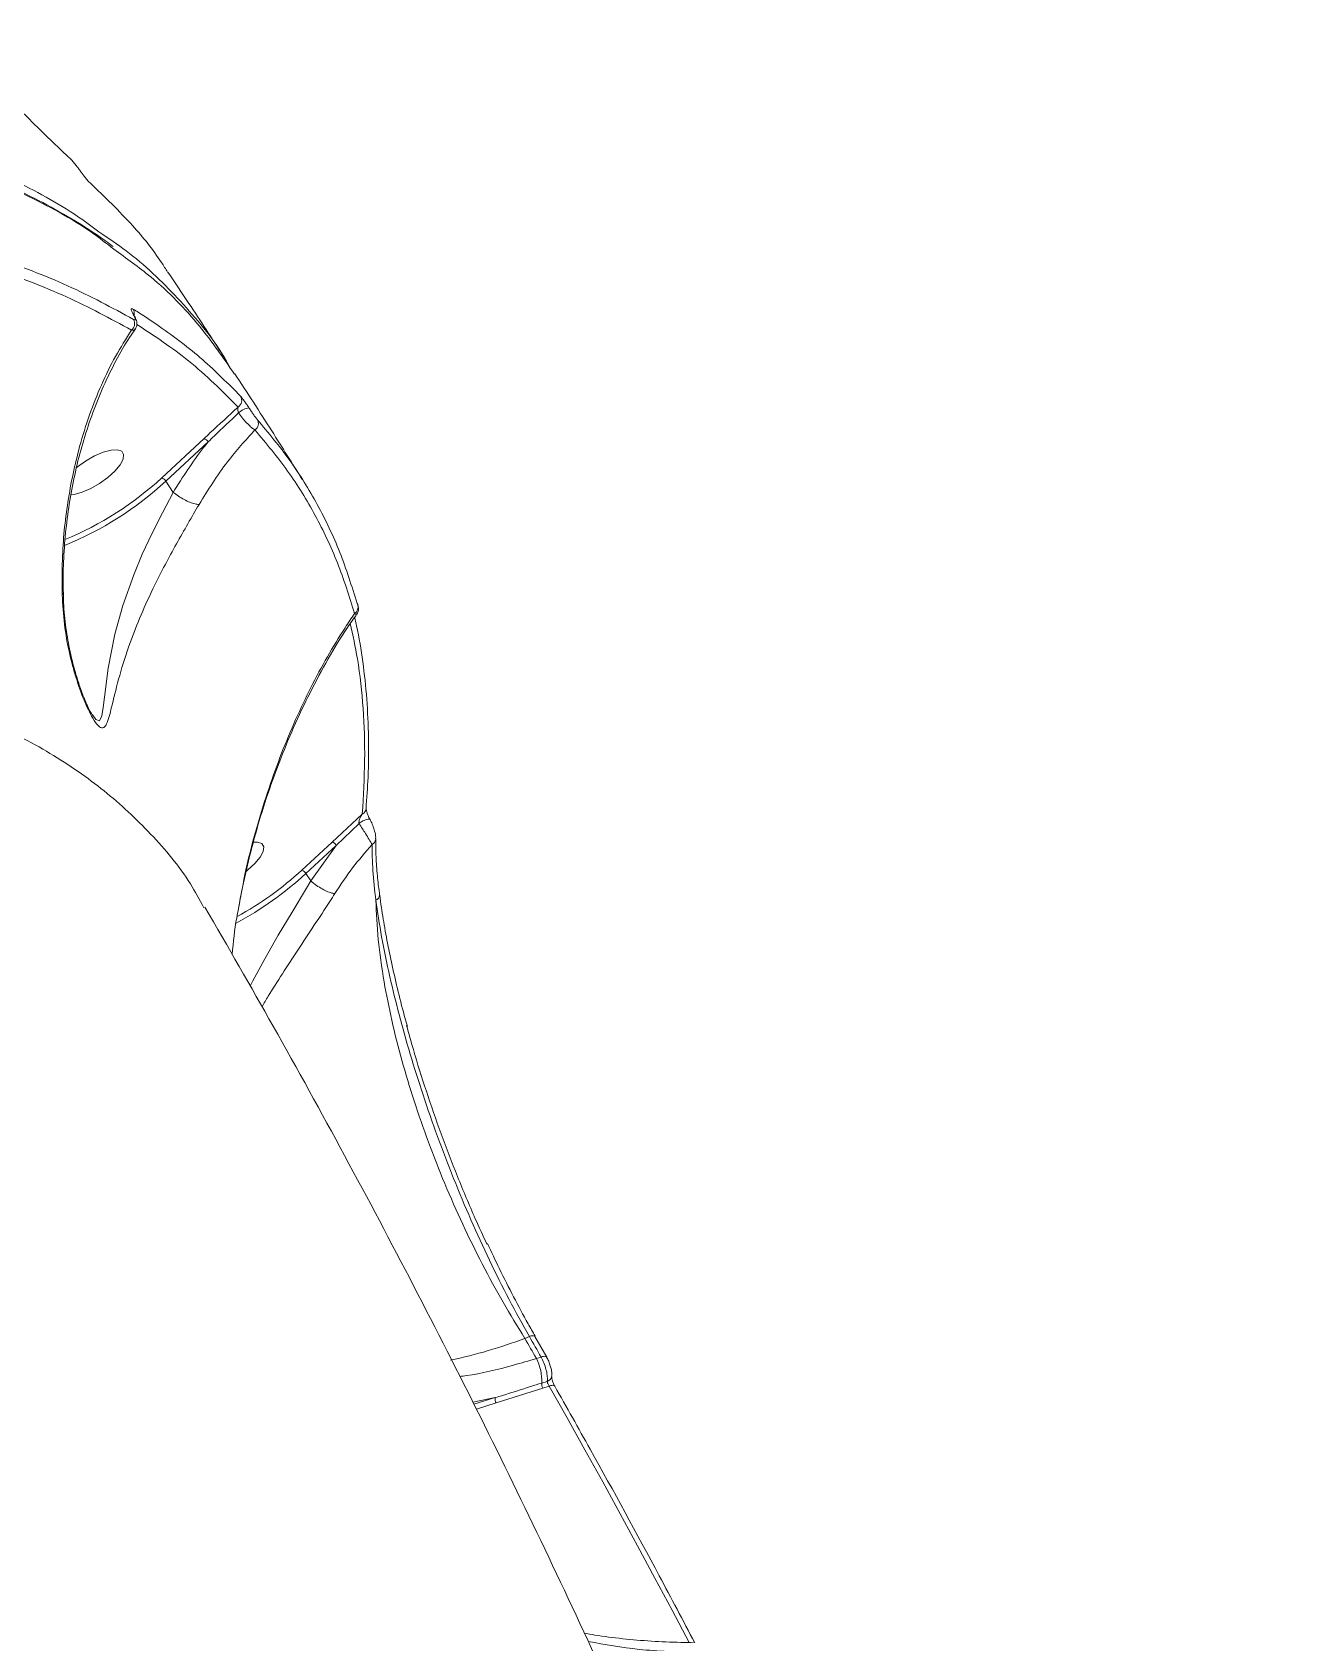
# Model space of a CAD drawing. Header units: millimetres. Extents: x -7151 to 6134, y -5040 to 5562.
# Drawn here: x 188.8 to 348, y 2176.5 to 2377.1 of the extents above; entities that cross this region are included whole.
import ezdxf

# ---------------------------------------------------------------- set-up
doc = ezdxf.new("R2010")
doc.units = ezdxf.units.MM
doc.layers.add('DIKOM_ОБЪЕКТ', color=7, linetype='Continuous')

msp = doc.modelspace()

# ---------------------------------------------------------------- linework, layer by layer
at = {"layer": 'DIKOM_ОБЪЕКТ', "color": 7, "linetype": 'Continuous', "lineweight": 15}
for p, q in [((212.977, 2336.175), (212.733, 2336.548)), ((204.929, 2321.572), (210.199, 2326.474)), ((210.723, 2326.064), (205.454, 2321.162)), ((206.358, 2319.77), (205.454, 2321.162)), ((206.361, 2319.767), (206.358, 2319.77)), ((196.284, 2292.1), (196.358, 2291.996)), ((226.152, 2276.213), (229.914, 2279.693)), ((230.849, 2279.067), (230.853, 2279.059)), ((229.514, 2278.515), (226.676, 2275.802)), ((222.369, 2272.694), (226.152, 2276.213)), ((226.676, 2275.802), (222.894, 2272.283)), ((223.486, 2271.372), (226.676, 2275.802)), ((223.486, 2271.372), (222.894, 2272.283)), ((223.488, 2271.369), (223.486, 2271.372)), ((232.062, 2269.585), (232.061, 2269.62)), ((250.72, 2214.631), (250.162, 2214.39)), ((252.879, 2212.058), (251.414, 2214.621)), ((251.594, 2211.885), (252.184, 2212.07)), ((252.879, 2212.058), (252.883, 2212.051)), ((252.255, 2208.819), (252.951, 2209.037)), ((246.473, 2207.011), (243.67, 2206.462)), ((243.815, 2206.177), (246.473, 2207.011)), ((252.388, 2208.206), (246.593, 2206.349)), ((253.183, 2208.456), (252.388, 2208.206)), ((246.593, 2206.349), (244.122, 2205.574))]:
    msp.add_line(p, q, dxfattribs=at)
at = {"layer": 'DIKOM_ОБЪЕКТ', "color": 7, "linetype": 'Continuous', "lineweight": 15, "flags": 128}
for points in [[(201.388, 2341.946), (201.432, 2341.902), (201.456, 2341.866)], [(193.575, 2319.469), (194.037, 2319.52), (195.012, 2319.785), (196.093, 2320.252), (197.193, 2320.884), (198.223, 2321.628), (199.099, 2322.425), (199.751, 2323.21), (200.125, 2323.92), (200.191, 2324.496), (199.944, 2324.893), (199.404, 2325.078), (198.615, 2325.036), (197.64, 2324.771), (196.559, 2324.304), (195.459, 2323.672), (194.429, 2322.928), (194.252, 2322.782)], [(196.358, 2291.996), (196.715, 2291.492), (197.163, 2291.309), (197.483, 2291.924), (197.654, 2292.953), (197.798, 2294.251), (198.255, 2297.863), (199.099, 2302.122), (200.085, 2305.657), (201.446, 2309.492), (202.515, 2312.055), (203.744, 2314.705), (205.014, 2317.231), (206.361, 2319.766), (206.361, 2319.767), (206.361, 2319.767)], [(229.266, 2305.942), (229.344, 2305.785), (229.367, 2305.717)], [(215.48, 2272.605), (215.663, 2272.749), (216.539, 2273.547), (217.191, 2274.331), (217.565, 2275.041), (217.631, 2275.618), (217.384, 2276.014), (216.844, 2276.199), (216.386, 2276.201)], [(231.58, 2276.551), (231.582, 2276.578), (231.583, 2276.611)], [(215.96, 2258.259), (216.281, 2258.925), (217.763, 2261.663), (219.449, 2264.596), (221.16, 2267.477), (222.943, 2270.452), (223.488, 2271.369), (223.488, 2271.369), (223.488, 2271.369)], [(250.162, 2214.39), (250.342, 2214.077), (250.521, 2213.764), (250.7, 2213.451), (250.879, 2213.138), (251.058, 2212.825), (251.237, 2212.512), (251.416, 2212.198), (251.594, 2211.885)], [(252.184, 2212.07), (252.002, 2212.39), (251.819, 2212.711), (251.636, 2213.031), (251.453, 2213.351), (251.27, 2213.671), (251.087, 2213.991), (250.903, 2214.311), (250.72, 2214.631)], [(251.396, 2214.646), (251.412, 2214.624), (251.414, 2214.621)], [(252.184, 2212.07), (252.347, 2212.121), (252.497, 2212.152), (252.63, 2212.162), (252.74, 2212.149), (252.824, 2212.115), (252.877, 2212.061), (252.879, 2212.058)], [(253.183, 2208.456), (253.347, 2208.507), (253.498, 2208.537), (253.631, 2208.546), (253.741, 2208.533), (253.825, 2208.498), (253.878, 2208.443), (253.88, 2208.442)], [(270.604, 2176.52), (268.489, 2180.533), (266.356, 2184.541), (264.205, 2188.542), (262.036, 2192.537), (259.85, 2196.526), (257.645, 2200.509), (255.423, 2204.485), (253.183, 2208.456)]]:
    msp.add_lwpolyline(points, dxfattribs=at)
at = {"layer": 'DIKOM_ОБЪЕКТ', "color": 7, "linetype": 'Continuous', "lineweight": 15}
for centre, radius, start, end in [((200.514, 2340.796), 1.036, 308.36812, 30.19227), ((200.535, 2342.083), 0.967, 348.76952, 31.66048), ((213.902, 2331.233), 0.994, 302.72974, 30.12872), ((216.15, 2327.969), 2.362, 98.75002, 134.00432), ((215.978, 2328.349), 0.988, 304.923, 30.12131), ((209.956, 2325.624), 0.885, 29.85722, 74.07257), ((176.867, 2352.258), 42.24, 292.18421, 312.59226), ((177.069, 2351.944), 41.215, 292.56518, 312.53147), ((204.686, 2320.722), 0.885, 29.83826, 74.05923), ((228.457, 2305.488), 0.938, 301.53097, 14.16755), ((230.891, 2277.076), 1.992, 91.19358, 133.71587), ((229.533, 2280.481), 0.875, 295.8075, 353.28315), ((225.908, 2275.361), 0.886, 29.86107, 74.03642), ((230.739, 2276.648), 0.846, 297.36817, 353.45212), ((193.652, 2304.325), 43.379, 298.26315, 312.38393), ((194.084, 2303.675), 41.951, 298.8399, 312.39487), ((222.125, 2271.842), 0.886, 29.88026, 74.01722), ((231.295, 2269.662), 0.771, 293.45412, 354.22843), ((251.071, 2214.048), 0.681, 61.54781, 121.07998), ((226.146, 2278.814), 68.755, 282.39244, 290.44414), ((246.556, 2209.195), 5.711, 356.23328, 28.10529), ((253.397, 2208.745), 1.144, 176.26142, 208.09235), ((252.755, 2209.773), 0.761, 284.87957, 351.39409), ((247.489, 2206.854), 1.028, 171.26897, 209.41344)]:
    msp.add_arc(centre, radius, start, end, dxfattribs=at)
for points, knots in [([(188.802, 2365.892), (187.776, 2366.92), (185.725, 2368.976), (182.339, 2372.485), (178.874, 2376.16), (175.391, 2379.94), (171.786, 2383.944), (168.107, 2388.137), (164.41, 2392.462), (160.749, 2396.868), (157.184, 2401.299), (153.739, 2405.713), (151.601, 2408.582), (150.534, 2410.013)], [0, 0, 0, 0, 0.1009663, 0.2019369, 0.2903375, 0.3790229, 0.4674241, 0.5561154, 0.6450899, 0.733782, 0.8224255, 0.9113564, 1, 1, 1, 1]), ([(198.964, 2350.064), (198.062, 2350.768), (194.749, 2353.356), (187.895, 2356.997), (178.535, 2360.938), (168.193, 2363.984), (157.03, 2366.223), (144.842, 2367.674), (131.632, 2368.305), (117.423, 2368.089), (102.701, 2367.046), (87.568, 2365.233), (72.125, 2362.721), (55.939, 2359.449), (39.035, 2355.397), (21.45, 2350.561), (3.324, 2344.97), (-15.297, 2338.628), (-34.356, 2331.552), (-53.921, 2323.71), (-73.944, 2315.095), (-94.366, 2305.72), (-114.736, 2295.791), (-134.985, 2285.356), (-155.05, 2274.471), (-175.257, 2262.959), (-195.543, 2250.835), (-215.828, 2238.12), (-234.501, 2225.903), (-246.266, 2217.81), (-251.469, 2214.232)], [0, 0, 0, 0, 0.0140766, 0.0516775, 0.089248, 0.1257579, 0.1622958, 0.1988057, 0.2363761, 0.2739772, 0.3115476, 0.3467429, 0.3819632, 0.4171586, 0.4533005, 0.4894697, 0.5256114, 0.5621214, 0.5986595, 0.6351697, 0.67274, 0.7103412, 0.7479116, 0.7844216, 0.8209595, 0.8574694, 0.8950401, 0.9326413, 0.9702116, 1, 1, 1, 1]), ([(198.879, 2350.385), (198.276, 2350.831), (196.479, 2352.161), (193.212, 2354.175), (189.089, 2356.441), (184.692, 2358.516), (180.035, 2360.412), (175.127, 2362.121), (169.989, 2363.636), (164.638, 2364.948), (159.082, 2366.059), (153.32, 2366.969), (147.349, 2367.679), (141.169, 2368.19), (134.778, 2368.503), (128.175, 2368.617), (121.357, 2368.533), (114.323, 2368.25), (107.07, 2367.768), (99.61, 2367.088), (91.978, 2366.212), (84.199, 2365.143), (76.286, 2363.883), (68.23, 2362.431), (60.033, 2360.79), (51.693, 2358.957), (43.212, 2356.934), (34.588, 2354.721), (25.823, 2352.318), (16.915, 2349.724), (7.865, 2346.939), (-1.318, 2343.967), (-10.61, 2340.814), (-19.98, 2337.492), (-29.411, 2334.005), (-38.899, 2330.356), (-48.444, 2326.545), (-58.048, 2322.572), (-67.709, 2318.437), (-77.428, 2314.141), (-87.205, 2309.683), (-97.038, 2305.063), (-106.929, 2300.282), (-116.872, 2295.34), (-126.846, 2290.251), (-136.817, 2285.029), (-146.761, 2279.687), (-156.669, 2274.231), (-166.544, 2268.66), (-176.386, 2262.973), (-186.194, 2257.171), (-195.969, 2251.253), (-205.71, 2245.221), (-215.418, 2239.076), (-225.085, 2232.807), (-231.901, 2228.326), (-235.471, 2225.91), (-235.854, 2225.651)], [0, 0, 0, 0, 0.0093141, 0.027793, 0.0463396, 0.0649741, 0.0837158, 0.1025568, 0.1213783, 0.140095, 0.1587398, 0.1773319, 0.1958915, 0.2144378, 0.2329911, 0.2515655, 0.270181, 0.2888582, 0.3076179, 0.3264756, 0.3453279, 0.3640495, 0.3827101, 0.4013251, 0.4199093, 0.4384781, 0.4570465, 0.4756265, 0.494231, 0.5128758, 0.531575, 0.5503444, 0.5691364, 0.5878684, 0.606536, 0.6251541, 0.6437377, 0.6623022, 0.6808622, 0.6994315, 0.718021, 0.736646, 0.755322, 0.7740628, 0.7928535, 0.8116062, 0.8302854, 0.8489118, 0.8675003, 0.8860651, 0.9046218, 0.9231846, 0.941764, 0.9603745, 0.9790308, 0.9977481, 1, 1, 1, 1]), ([(193.509, 2361.357), (192.826, 2361.994), (191.45, 2363.279), (189.689, 2365.017), (188.802, 2365.892)], [0, 0, 0, 0, 0.4964829, 1, 1, 1, 1]), ([(179.69, 2361.496), (181.519, 2360.754), (186.446, 2358.755), (192.531, 2355.617), (196.276, 2352.855), (197.611, 2351.87)], [0, 0, 0, 0, 0.2752957, 0.741693, 1, 1, 1, 1]), ([(194.788, 2359.805), (194.695, 2359.934), (194.512, 2360.192), (194.187, 2360.608), (193.82, 2361.047), (193.62, 2361.246), (193.509, 2361.357)], [0, 0, 0, 0, 0.1849265, 0.3685468, 0.6500586, 1, 1, 1, 1]), ([(196.022, 2358.308), (196.006, 2358.322), (195.909, 2358.41), (195.691, 2358.642), (195.359, 2359.04), (195.053, 2359.434), (194.876, 2359.681), (194.788, 2359.805)], [0, 0, 0, 0, 0.0639223, 0.3885568, 0.6456148, 0.8223144, 1, 1, 1, 1]), ([(205.662, 2347.197), (205.416, 2347.595), (204.148, 2349.649), (201.065, 2353.447), (197.826, 2356.569), (196.022, 2358.308)], [0, 0, 0, 0, 0.0959255, 0.496292, 1, 1, 1, 1]), ([(163.476, 2353.721), (167.113, 2353.102), (174.387, 2351.865), (184.259, 2349.078), (193.408, 2345.662), (198.743, 2342.766), (201.41, 2341.317)], [0, 0, 0, 0, 0.248595, 0.4971903, 0.7485952, 1, 1, 1, 1]), ([(201.158, 2339.984), (198.527, 2341.413), (193.267, 2344.272), (184.189, 2347.68), (174.319, 2350.485), (166.981, 2351.735), (163.313, 2352.36)], [0, 0, 0, 0, 0.24859492, 0.49718967, 0.7485953, 1, 1, 1, 1]), ([(197.611, 2351.87), (198.733, 2351.108), (202.366, 2348.641), (207.388, 2343.568), (211.562, 2338.744), (213.232, 2335.67), (213.508, 2335.161)], [0, 0, 0, 0, 0.1667566, 0.5398684, 0.9238177, 1, 1, 1, 1]), ([(213.991, 2334.499), (212.596, 2336.519), (209.593, 2340.868), (204.54, 2346.044), (200.533, 2348.933), (198.964, 2350.064)], [0, 0, 0, 0, 0.3453647, 0.7436843, 1, 1, 1, 1]), ([(212.588, 2336.77), (211.172, 2338.956), (208.903, 2342.46), (206.563, 2345.914), (205.683, 2347.212)], [0, 0, 0, 0, 0.62396495, 1, 1, 1, 1]), ([(201.388, 2341.946), (201.321, 2342.068), (201.189, 2342.309), (201.117, 2342.551), (201.152, 2342.673), (201.264, 2342.647), (201.349, 2342.597), (201.358, 2342.591)], [0, 0, 0, 0, 0.2148065, 0.4259388, 0.681755, 0.9641412, 1, 1, 1, 1]), ([(201.458, 2341.867), (201.432, 2341.912), (201.372, 2342.014), (201.325, 2342.117), (201.319, 2342.133), (201.317, 2342.14)], [0, 0, 0, 0, 0.2959328, 0.6777024, 1, 1, 1, 1]), ([(201.358, 2342.591), (201.583, 2342.452), (202.71, 2341.754), (205.724, 2339.754), (210.138, 2336.39), (213.219, 2333.286), (214.761, 2331.732)], [0, 0, 0, 0, 0.044144, 0.2207213, 0.6100156, 1, 1, 1, 1]), ([(201.647, 2340.156), (201.697, 2340.239), (201.804, 2340.414), (201.848, 2340.717), (201.824, 2341.029), (201.71, 2341.391), (201.56, 2341.708), (201.402, 2341.953), (201.375, 2341.994)], [0, 0, 0, 0, 0.1303905, 0.2748515, 0.4229381, 0.6122605, 0.9350065, 1, 1, 1, 1]), ([(201.41, 2341.317), (201.486, 2341.285), (201.62, 2341.227), (201.648, 2341.365), (201.578, 2341.599), (201.451, 2341.83), (201.388, 2341.946)], [0, 0, 0, 0, 0.3292284, 0.5797694, 0.7886338, 1, 1, 1, 1]), ([(192.529, 2307.051), (192.52, 2308.497), (192.495, 2312.439), (193.14, 2318.688), (194.405, 2324.662), (195.906, 2329.454), (197.401, 2333.211), (199.129, 2336.765), (200.482, 2338.911), (201.158, 2339.984)], [0, 0, 0, 0, 0.1128024, 0.3073763, 0.506232, 0.6280294, 0.7498276, 0.8749127, 1, 1, 1, 1]), ([(192.681, 2307.235), (192.667, 2307.631), (192.612, 2309.242), (192.725, 2312.048), (193.02, 2315.657), (193.539, 2319.259), (194.263, 2322.833), (195.197, 2326.347), (196.335, 2329.764), (197.671, 2333.057), (199.204, 2336.172), (200.541, 2338.544), (201.417, 2339.78), (201.666, 2340.132)], [0, 0, 0, 0, 0.0306082, 0.1243283, 0.2205922, 0.3195345, 0.421096, 0.52505, 0.6309455, 0.7382879, 0.8472895, 0.9565518, 1, 1, 1, 1]), ([(201.627, 2340.155), (201.62, 2340.131), (201.573, 2339.985), (201.373, 2339.964), (201.188, 2339.981), (201.158, 2339.984)], [0, 0, 0, 0, 0.143715, 0.8609814, 1, 1, 1, 1]), ([(214.439, 2330.397), (212.465, 2332.379), (208.721, 2336.136), (204.044, 2339.228), (201.833, 2340.689)], [0, 0, 0, 0, 0.5273798, 1, 1, 1, 1]), ([(222.468, 2321.309), (221.197, 2323.351), (218.436, 2327.785), (215.583, 2332.168), (214.044, 2334.534)], [0, 0, 0, 0, 0.4604128, 1, 1, 1, 1]), ([(214.761, 2331.732), (214.776, 2331.717), (214.839, 2331.647), (214.993, 2331.454), (215.243, 2331.113), (215.52, 2330.716), (215.7, 2330.442), (215.791, 2330.304)], [0, 0, 0, 0, 0.0733255, 0.3225364, 0.5550627, 0.7773752, 1, 1, 1, 1]), ([(210.199, 2326.474), (210.447, 2326.704), (211.856, 2328.012), (213.272, 2329.319), (214.439, 2330.397)], [0, 0, 0, 0, 0.17573627, 1, 1, 1, 1]), ([(214.509, 2329.669), (213.486, 2328.707), (212.216, 2327.514), (210.966, 2326.3), (210.723, 2326.064)], [0, 0, 0, 0, 0.8058635, 1, 1, 1, 1]), ([(214.509, 2329.669), (214.49, 2329.716), (214.467, 2329.77), (214.433, 2329.887), (214.408, 2330.024), (214.401, 2330.202), (214.417, 2330.324), (214.435, 2330.383), (214.439, 2330.397)], [0, 0, 0, 0, 0.1598654, 0.1864827, 0.3964745, 0.6399425, 0.9172898, 1, 1, 1, 1]), ([(216.544, 2327.539), (216.51, 2327.557), (216.363, 2327.637), (216.028, 2327.899), (215.522, 2328.401), (214.992, 2329.01), (214.671, 2329.448), (214.509, 2329.669)], [0, 0, 0, 0, 0.07350348, 0.31983268, 0.55077147, 0.77343761, 1, 1, 1, 1]), ([(215.791, 2330.304), (215.882, 2330.165), (216.065, 2329.887), (216.345, 2329.484), (216.598, 2329.135), (216.755, 2328.934), (216.818, 2328.862), (216.833, 2328.845)], [0, 0, 0, 0, 0.2211296, 0.4418782, 0.674515, 0.9251311, 1, 1, 1, 1]), ([(216.544, 2327.539), (215.366, 2326.252), (212.79, 2323.439), (210.709, 2320.086), (209.579, 2318.267)], [0, 0, 0, 0, 0.45744939, 1, 1, 1, 1]), ([(228.948, 2304.688), (228.282, 2306.813), (226.951, 2311.064), (224.126, 2316.953), (220.747, 2322.509), (217.945, 2325.863), (216.544, 2327.539)], [0, 0, 0, 0, 0.2490959, 0.4981938, 0.7490974, 1, 1, 1, 1]), ([(216.833, 2328.845), (218.228, 2327.177), (221.017, 2323.841), (224.403, 2318.29), (227.249, 2312.378), (228.594, 2308.088), (229.266, 2305.942)], [0, 0, 0, 0, 0.2490964, 0.4981934, 0.7490976, 1, 1, 1, 1]), ([(206.358, 2319.77), (207.569, 2321.683), (208.948, 2323.86), (210.531, 2325.826), (210.723, 2326.064)], [0, 0, 0, 0, 0.8785837, 1, 1, 1, 1]), ([(209.579, 2318.267), (209.559, 2318.266), (209.426, 2318.261), (209.084, 2318.31), (208.462, 2318.514), (207.73, 2318.858), (206.984, 2319.293), (206.569, 2319.609), (206.361, 2319.767)], [0, 0, 0, 0, 0.0319284, 0.2048338, 0.4036602, 0.6024568, 0.8011994, 1, 1, 1, 1]), ([(209.579, 2318.267), (209.522, 2318.168), (209.01, 2317.285), (208, 2315.546), (206.556, 2312.997), (205.139, 2310.371), (203.615, 2307.34), (202.103, 2303.98), (200.644, 2300.158), (199.485, 2296.367), (198.821, 2293.542), (198.384, 2291.795), (198.058, 2290.814), (197.649, 2290.312), (197.055, 2290.588), (196.234, 2291.736), (195.23, 2293.847), (194.225, 2296.661), (193.383, 2299.845), (192.747, 2303.321), (192.602, 2305.803), (192.529, 2307.051)], [0, 0, 0, 0, 0.00563, 0.0501938, 0.0960224, 0.1433424, 0.1917751, 0.2623066, 0.3349961, 0.4257393, 0.5191869, 0.5587272, 0.5987862, 0.6438224, 0.6799313, 0.7160749, 0.7691299, 0.8232027, 0.8784514, 0.9388523, 1, 1, 1, 1]), ([(192.529, 2307.051), (192.544, 2307.062), (192.631, 2307.121), (192.636, 2307.183), (192.64, 2307.235)], [0, 0, 0, 0, 0.1777947, 1, 1, 1, 1]), ([(196.333, 2291.978), (196.318, 2291.998), (196.254, 2292.086), (196.02, 2292.482), (195.67, 2293.188), (195.221, 2294.235), (194.703, 2295.632), (194.129, 2297.435), (193.533, 2299.742), (193.023, 2302.511), (192.71, 2305.085), (192.695, 2306.692), (192.69, 2307.224)], [0, 0, 0, 0, 0.0165889, 0.0704776, 0.1358097, 0.2145988, 0.3091277, 0.4222201, 0.5584836, 0.7313891, 0.9111544, 1, 1, 1, 1]), ([(229.248, 2304.611), (229.293, 2304.683), (229.388, 2304.835), (229.441, 2305.085), (229.445, 2305.321), (229.419, 2305.523), (229.38, 2305.65), (229.361, 2305.715)], [0, 0, 0, 0, 0.1647561, 0.3478204, 0.5304532, 0.7589114, 1, 1, 1, 1]), ([(214.497, 2267.955), (214.789, 2269.563), (215.442, 2273.166), (217.169, 2279.686), (219.755, 2287.406), (223.413, 2295.575), (226.605, 2301.203), (228.549, 2304.095), (228.948, 2304.688)], [0, 0, 0, 0, 0.1129104, 0.2529137, 0.4820086, 0.7116983, 0.940861, 1, 1, 1, 1]), ([(214.535, 2268.105), (214.548, 2268.182), (214.798, 2269.773), (215.468, 2272.819), (216.582, 2277.27), (217.944, 2281.713), (219.531, 2286.148), (221.351, 2290.542), (223.386, 2294.873), (225.624, 2299.022), (227.581, 2302.289), (228.839, 2304.056), (229.239, 2304.618)], [0, 0, 0, 0, 0.0053433, 0.1105472, 0.2189659, 0.3318337, 0.4484609, 0.5684603, 0.6923315, 0.8185672, 0.9423165, 1, 1, 1, 1]), ([(229.914, 2279.693), (230.046, 2281.945), (230.309, 2286.449), (230.066, 2292.878), (229.479, 2298.569), (228.73, 2301.979), (228.411, 2303.434)], [0, 0, 0, 0, 0.2664132, 0.5328279, 0.8007067, 1, 1, 1, 1]), ([(229.238, 2304.619), (229.196, 2304.595), (229.14, 2304.561), (228.989, 2304.661), (228.948, 2304.688)], [0, 0, 0, 0, 0.7250549, 1, 1, 1, 1]), ([(230.374, 2280.381), (230.471, 2281.682), (230.696, 2284.692), (230.724, 2289.241), (230.517, 2294.046), (230.004, 2298.673), (229.479, 2302.056), (229.038, 2303.849), (228.951, 2304.205)], [0, 0, 0, 0, 0.1527548, 0.3533181, 0.5531657, 0.7520673, 0.9507982, 1, 1, 1, 1]), ([(210.184, 2268.039), (209.642, 2269.041), (207.839, 2272.368), (203.729, 2277.25), (197.922, 2282.693), (191.169, 2287.367), (183.434, 2291.396), (174.683, 2294.726), (164.927, 2297.331), (154.378, 2299.152), (143.09, 2300.201), (131.133, 2300.507), (118.315, 2300.074), (104.645, 2298.871), (90.151, 2296.883), (75.144, 2294.153), (59.687, 2290.706), (43.851, 2286.581), (27.387, 2281.714), (10.327, 2276.09), (-7.282, 2269.709), (-25.069, 2262.705), (-42.968, 2255.116), (-60.915, 2246.988), (-79.185, 2238.197), (-97.727, 2228.743), (-116.482, 2218.647), (-133.738, 2208.855), (-149.468, 2199.552), (-158.91, 2193.701), (-163.636, 2190.774)], [0, 0, 0, 0, 0.0161442, 0.0536236, 0.0900464, 0.1264971, 0.1629199, 0.2003996, 0.2379097, 0.2753895, 0.3118388, 0.348316, 0.3847652, 0.4222706, 0.4598059, 0.497311, 0.5338203, 0.5703573, 0.6068668, 0.6444315, 0.6820268, 0.7195915, 0.7561916, 0.7928201, 0.8294208, 0.8670767, 0.9047633, 0.9424195, 0.9711828, 1, 1, 1, 1]), ([(229.514, 2278.515), (229.507, 2278.552), (229.495, 2278.613), (229.498, 2278.75), (229.538, 2278.966), (229.659, 2279.284), (229.799, 2279.532), (229.898, 2279.67), (229.914, 2279.693)], [0, 0, 0, 0, 0.0726025, 0.1228189, 0.2789839, 0.5490077, 0.9247079, 1, 1, 1, 1]), ([(230.85, 2279.067), (230.815, 2279.132), (230.734, 2279.282), (230.616, 2279.551), (230.504, 2279.863), (230.426, 2280.161), (230.402, 2280.367), (230.403, 2280.383), (230.404, 2280.389)], [0, 0, 0, 0, 0.1050736, 0.2417986, 0.413573, 0.6312921, 0.8626674, 1, 1, 1, 1]), ([(231.572, 2276.611), (231.575, 2276.671), (231.592, 2276.976), (231.48, 2277.503), (231.248, 2278.232), (231.016, 2278.779), (230.86, 2279.035), (230.82, 2279.101)], [0, 0, 0, 0, 0.084281, 0.4266576, 0.6937326, 0.9215822, 1, 1, 1, 1]), ([(231.128, 2275.896), (231.02, 2276.087), (230.823, 2276.438), (230.361, 2277.188), (229.921, 2277.886), (229.652, 2278.302), (229.514, 2278.515)], [0, 0, 0, 0, 0.3312201, 0.6077989, 0.7982768, 1, 1, 1, 1]), ([(231.128, 2275.896), (230.3, 2274.945), (228.638, 2273.035), (227.208, 2270.876), (226.49, 2269.792)], [0, 0, 0, 0, 0.4978565, 1, 1, 1, 1]), ([(231.601, 2268.955), (231.456, 2270.23), (231.162, 2272.798), (231.139, 2274.859), (231.128, 2275.896)], [0, 0, 0, 0, 0.4964866, 1, 1, 1, 1]), ([(232.069, 2269.62), (231.981, 2270.327), (231.784, 2271.913), (231.631, 2274.096), (231.563, 2275.705), (231.589, 2276.437), (231.593, 2276.552)], [0, 0, 0, 0, 0.2689565, 0.6038977, 0.9381613, 1, 1, 1, 1]), ([(226.49, 2269.792), (226.465, 2269.794), (226.389, 2269.802), (226.131, 2269.849), (225.644, 2270.006), (224.929, 2270.351), (224.159, 2270.82), (223.721, 2271.178), (223.488, 2271.369)], [0, 0, 0, 0, 0.0342825, 0.106086, 0.3220795, 0.5380106, 0.7540205, 1, 1, 1, 1]), ([(226.49, 2269.792), (226.285, 2269.47), (225.45, 2268.163), (223.898, 2265.798), (221.877, 2262.752), (219.953, 2259.803), (218.417, 2257.414), (217.676, 2256.128), (217.427, 2255.697)], [0, 0, 0, 0, 0.067809, 0.2756724, 0.4836844, 0.6899082, 0.8962512, 1, 1, 1, 1]), ([(231.601, 2268.955), (231.672, 2267.361), (231.812, 2264.171), (232.531, 2259.098), (233.541, 2254.039), (234.792, 2249.074), (236.319, 2243.983), (238.115, 2238.825), (240.149, 2233.668), (242.396, 2228.575), (244.836, 2223.623), (247.425, 2218.841), (249.251, 2215.872), (250.162, 2214.39)], [0, 0, 0, 0, 0.1033763, 0.206751, 0.2946088, 0.3827352, 0.4705931, 0.5587485, 0.6471802, 0.7353378, 0.823468, 0.9118723, 1, 1, 1, 1]), ([(250.72, 2214.631), (249.873, 2216.153), (248.175, 2219.202), (245.74, 2224.093), (243.419, 2229.142), (241.253, 2234.316), (239.254, 2239.533), (237.444, 2244.725), (235.847, 2249.816), (234.465, 2254.746), (233.259, 2259.669), (232.256, 2264.506), (231.82, 2267.472), (231.601, 2268.955)], [0, 0, 0, 0, 0.0886931, 0.1776663, 0.2663576, 0.3550675, 0.4440562, 0.5327615, 0.6211377, 0.7097984, 0.7981744, 0.8990862, 1, 1, 1, 1]), ([(235.523, 2253.235), (235.319, 2253.975), (234.795, 2255.875), (234.077, 2258.819), (233.355, 2262.064), (232.759, 2265.157), (232.333, 2267.681), (232.156, 2269.085), (232.093, 2269.587)], [0, 0, 0, 0, 0.1216557, 0.3123198, 0.5045468, 0.6978987, 0.8918151, 1, 1, 1, 1]), ([(348.043, 1859.152), (347.92, 1860.298), (347.169, 1867.284), (345.484, 1880.093), (342.974, 1897.577), (340.123, 1915.042), (336.967, 1932.484), (333.497, 1949.899), (329.716, 1967.282), (325.625, 1984.628), (321.224, 2001.932), (316.513, 2019.19), (311.495, 2036.398), (306.17, 2053.549), (300.539, 2070.64), (294.604, 2087.666), (288.366, 2104.623), (281.827, 2121.504), (274.987, 2138.306), (267.849, 2155.024), (260.413, 2171.653), (252.684, 2188.189), (244.661, 2204.627), (236.349, 2220.962), (227.742, 2237.187), (219.085, 2252.918), (213.165, 2263.176), (210.315, 2268.114)], [0, 0, 0, 0, 0.0080362, 0.0490173, 0.0900368, 0.1310958, 0.1721951, 0.213335, 0.2545163, 0.2957395, 0.3370051, 0.3783137, 0.4196651, 0.46106, 0.5024979, 0.543979, 0.5855037, 0.627071, 0.6686811, 0.7103338, 0.7520289, 0.7937651, 0.8355423, 0.8773601, 0.9192178, 0.9611142, 1, 1, 1, 1]), ([(213.71, 2262.188), (213.858, 2263.743), (214.046, 2265.711), (214.419, 2267.566), (214.497, 2267.955)], [0, 0, 0, 0, 0.790366, 1, 1, 1, 1]), ([(235.435, 2253.355), (235.706, 2252.362), (236.433, 2249.705), (237.866, 2245.184), (239.703, 2239.887), (241.75, 2234.561), (243.663, 2229.945), (244.946, 2227.192), (245.433, 2226.146)], [0, 0, 0, 0, 0.11425427, 0.30567593, 0.49772024, 0.69038519, 0.88243729, 1, 1, 1, 1]), ([(251.442, 2214.677), (251.148, 2215.188), (250.24, 2216.763), (248.753, 2219.563), (247.053, 2222.899), (245.988, 2225.16), (245.489, 2226.221)], [0, 0, 0, 0, 0.14236533, 0.43904537, 0.7369268, 1, 1, 1, 1]), ([(242.046, 2209.653), (242.332, 2209.686), (244.408, 2209.924), (247.674, 2210.728), (250.648, 2211.606), (251.594, 2211.885)], [0, 0, 0, 0, 0.0983431, 0.7129737, 1, 1, 1, 1]), ([(252.951, 2209.037), (252.954, 2209.065), (252.977, 2209.272), (252.96, 2209.749), (252.807, 2210.526), (252.543, 2211.347), (252.304, 2211.829), (252.184, 2212.07)], [0, 0, 0, 0, 0.0371058, 0.2779208, 0.5187252, 0.7593064, 1, 1, 1, 1]), ([(253.246, 2211.209), (253.213, 2211.319), (253.122, 2211.619), (252.969, 2211.88), (252.873, 2212.044)], [0, 0, 0, 0, 0.3690647, 1, 1, 1, 1]), ([(253.494, 2209.661), (253.504, 2209.76), (253.54, 2210.094), (253.457, 2210.619), (253.304, 2211.048), (253.246, 2211.209)], [0, 0, 0, 0, 0.2081162, 0.7021239, 1, 1, 1, 1]), ([(246.473, 2207.011), (246.769, 2207.1), (248.248, 2207.549), (250.169, 2208.164), (251.807, 2208.678), (252.255, 2208.819)], [0, 0, 0, 0, 0.1536534, 0.7682873, 1, 1, 1, 1]), ([(253.183, 2208.456), (253.153, 2208.502), (253.094, 2208.595), (253.021, 2208.753), (252.97, 2208.901), (252.952, 2208.993), (252.951, 2209.032), (252.951, 2209.037)], [0, 0, 0, 0, 0.2401892, 0.4811283, 0.7221446, 0.9628493, 1, 1, 1, 1]), ([(253.879, 2208.446), (253.869, 2208.462), (253.817, 2208.548), (253.716, 2208.769), (253.602, 2209.079), (253.532, 2209.367), (253.507, 2209.554), (253.507, 2209.647), (253.507, 2209.649), (253.507, 2209.649)], [0, 0, 0, 0, 0.0438849, 0.2328824, 0.4424804, 0.6551625, 0.8134318, 0.9383411, 1, 1, 1, 1]), ([(271.316, 2176.477), (269.848, 2179.26), (265.59, 2187.326), (259.775, 2197.981), (255.353, 2205.826), (253.88, 2208.442)], [0, 0, 0, 0, 0.2597914, 0.7532302, 1, 1, 1, 1]), ([(271.17, 2176.533), (270.636, 2176.529), (268.859, 2176.518), (265.898, 2176.66), (262.329, 2176.965), (259.529, 2177.311), (257.983, 2177.604), (257.536, 2177.688)], [0, 0, 0, 0, 0.1116977, 0.3714072, 0.6324511, 0.8937368, 1, 1, 1, 1]), ([(271.587, 2175.239), (269.16, 2175.326), (264.442, 2175.496), (260.123, 2176.265), (258.027, 2176.639)], [0, 0, 0, 0, 0.5144582, 1, 1, 1, 1])]:
    msp.add_open_spline(points, degree=3, knots=knots, dxfattribs=at)

doc.saveas('drawing.dxf')
